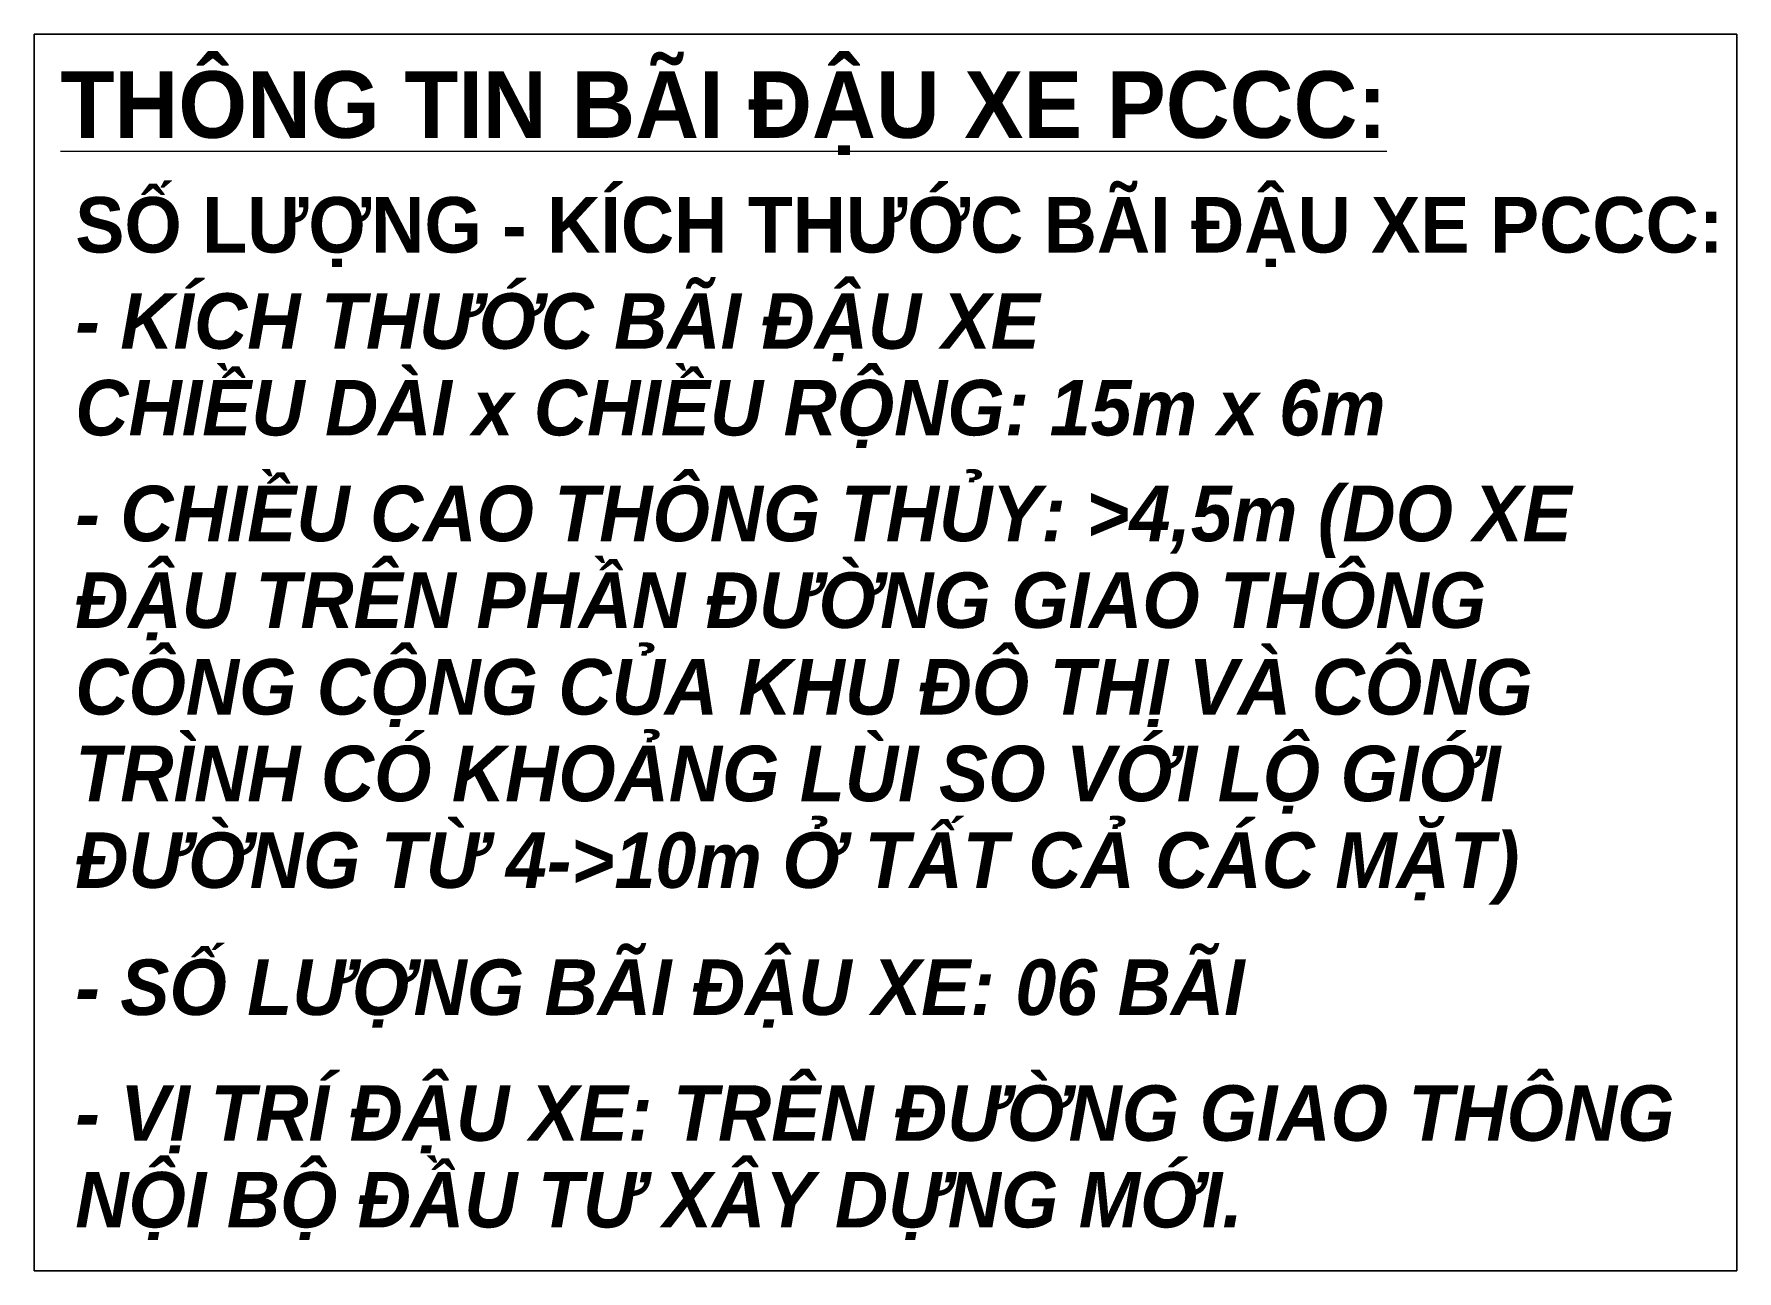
# Model space of a CAD drawing. Header units: millimetres. Extents: x 5121 to 246734, y -48180 to 129206.
# Drawn here: x 176985 to 199985, y 78 to 16788 of the extents above; entities that cross this region are included whole.
import ezdxf

# ---------------------------------------------------------------- set-up
doc = ezdxf.new("R2010")
doc.units = ezdxf.units.MM
for name, color, linetype, lineweight in [('A-DETL', 90, 'Continuous', 9), ('A-DETL-THIN', 151, 'Continuous', 9), ('G-ANNO-TEXT-1', 7, 'Continuous', 9)]:
    doc.layers.add(name, color=color, linetype=linetype, lineweight=lineweight)
doc.styles.add('Arial_B_4', font='arialbd_0.ttf', dxfattribs={"width": 0.95, "height": 900})
doc.styles.add('Arial_B_5', font='arialbd_0.ttf', dxfattribs={"width": 0.95, "height": 750})

msp = doc.modelspace()

# ---------------------------------------------------------------- linework, layer by layer
at = {"layer": 'A-DETL'}
for p, q in [((199985, 16787.9), (176985, 16787.9)), ((176985, 16787.9), (176985, 77.9)), ((199985, 77.9), (199985, 16787.9)), ((176985, 77.9), (199985, 77.9))]:
    msp.add_line(p, q, dxfattribs=at)
at = {"layer": 'A-DETL-THIN'}
for p, q in [((176985, 16787.9), (199985, 16787.9)), ((176985, 77.9), (176985, 16787.9)), ((199985, 16787.9), (199985, 77.9)), ((199985, 77.9), (176985, 77.9))]:
    msp.add_line(p, q, dxfattribs=at)

# ---------------------------------------------------------------- texts
at = {"layer": 'G-ANNO-TEXT-1', "line_spacing_factor": 0.936439}
for s, insert, char_height, width, attachment_point, style in [('\\pt3420,6840,10260,13680,17100,20520,23940,27360,30780,34200,37620,41040,44460,47880,51300,54720,58140,61560,64980,68400,71820,75240,78660,82080,85500,88920,92340,95760,99180,1.02600E+005,1.06020E+005,1.09440E+005;{\\LTHÔNG TIN BÃI ĐẬU XE PCCC:}', (177341.8, 15718.7), 900, 27844.5, 4, 'Arial_B_4'), ('\\pt3420,6840,10260,13680,17100,20520,23940,27360,30780,34200,37620,41040,44460,47880,51300,54720,58140,61560,64980,68400,71820,75240,78660,82080,85500,88920,92340,95760,99180,1.02600E+005,1.06020E+005,1.09440E+005;SỐ LƯỢNG - KÍCH THƯỚC BÃI ĐẬU XE PCCC:', (177541.8, 14585.9), 750, 27032.25, 1, 'Arial_B_5'), ('\\pt3420,6840,10260,13680,17100,20520,23940,27360,30780,34200,37620,41040,44460,47880,51300,54720,58140,61560,64980,68400,71820,75240,78660,82080,85500,88920,92340,95760,99180,1.02600E+005,1.06020E+005,1.09440E+005;{\\fArial|b1|i1|c0|p34;- KÍCH THƯỚC BÃI ĐẬU XE\\PCHIỀU DÀI x CHIỀU RỘNG: 15m x 6m}', (177541.8, 13285.9), 750, 22529.25, 1, 'Arial_B_5'), ('\\pt3420,6840,10260,13680,17100,20520,23940,27360,30780,34200,37620,41040,44460,47880,51300,54720,58140,61560,64980,68400,71820,75240,78660,82080,85500,88920,92340,95760,99180,1.02600E+005,1.06020E+005,1.09440E+005;{\\fArial|b1|i1|c0|p34;- CHIỀU CAO THÔNG THỦY: >4,5m (DO XE ĐẬU TRÊN PHẦN ĐƯỜNG GIAO THÔNG CÔNG CỘNG CỦA KHU ĐÔ THỊ VÀ CÔNG TRÌNH CÓ KHOẢNG LÙI SO VỚI LỘ GIỚI ĐƯỜNG TỪ 4->10m Ở TẤT CẢ CÁC MẶT)}', (177541.8, 10685.9), 750, 22150.2, 1, 'Arial_B_5'), ('\\pt3420,6840,10260,13680,17100,20520,23940,27360,30780,34200,37620,41040,44460,47880,51300,54720,58140,61560,64980,68400,71820,75240,78660,82080,85500,88920,92340,95760,99180,1.02600E+005,1.06020E+005,1.09440E+005;{\\fArial|b1|i1|c0|p34;- SỐ LƯỢNG BÃI ĐẬU XE: 06 BÃI}', (177541.8, 4285.9), 750, 23056.5, 1, 'Arial_B_5'), ('\\pt3420,6840,10260,13680,17100,20520,23940,27360,30780,34200,37620,41040,44460,47880,51300,54720,58140,61560,64980,68400,71820,75240,78660,82080,85500,88920,92340,95760,99180,1.02600E+005,1.06020E+005,1.09440E+005;{\\fArial|b1|i1|c0|p34;- VỊ TRÍ ĐẬU XE: TRÊN ĐƯỜNG GIAO THÔNG NỘI BỘ ĐẦU TƯ XÂY DỰNG MỚI.}', (177541.8, 2585.9), 750, 21699.9, 1, 'Arial_B_5')]:
    msp.add_mtext(s, dxfattribs=dict(at, insert=insert, char_height=char_height, width=width, attachment_point=attachment_point, style=style))

doc.saveas('drawing.dxf')
